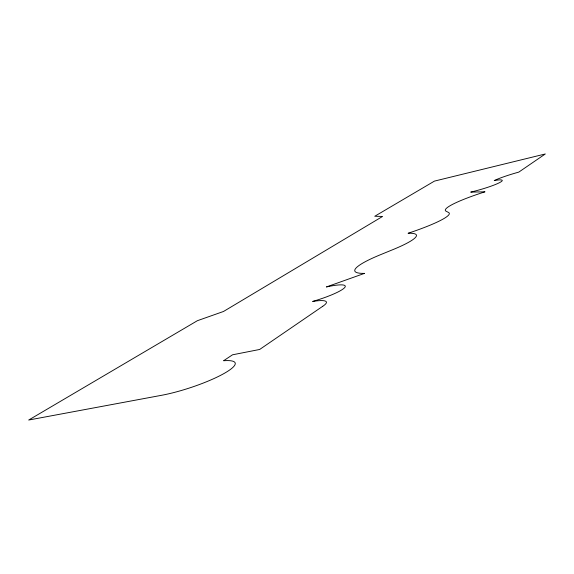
<?xml version="1.0" encoding="UTF-8"?>
<svg xmlns="http://www.w3.org/2000/svg" width="574" height="574" viewBox="0 0 574 574"><rect width="100%" height="100%" fill="white"/><g stroke="black" fill="none" stroke-linecap="round" stroke-linejoin="round"><path stroke-width="0.86" d="M322.746 306.286L259.663 349.466L232.52 354.804L223.595 360.745A50.555 9.471 -18.2 0 1 223.623 373.724A50.555 9.471 -18.2 0 1 161.531 395.307L28.7 420.032L197.37 320.708L223.508 311.474L382.593 216.441L374.743 216.262L434.439 181.111L545.3 153.968L518.803 172.107A30.243 3.516 -15.7 0 0 494.243 180.545A24.194 2.82 -15.9 0 1 498.964 182.934A24.194 2.82 -15.9 0 1 470.723 192.111L484.98 191.816A58.247 7.347 -15.8 0 0 446.07 211.196L448.488 212.437A59.997 7.785 -16.4 0 1 408.1 233.266A63.944 8.854 -16.6 0 1 392.824 249.661L380.368 254.756A68.485 10.325 -16.2 0 0 364.49 273.382L326.398 286.957A32.625 5.202 -17 0 1 344.486 287.796A32.625 5.202 -17 0 1 312.658 301.443A36.306 6.041 -17.2 0 1 322.746 306.286"/></g></svg>
